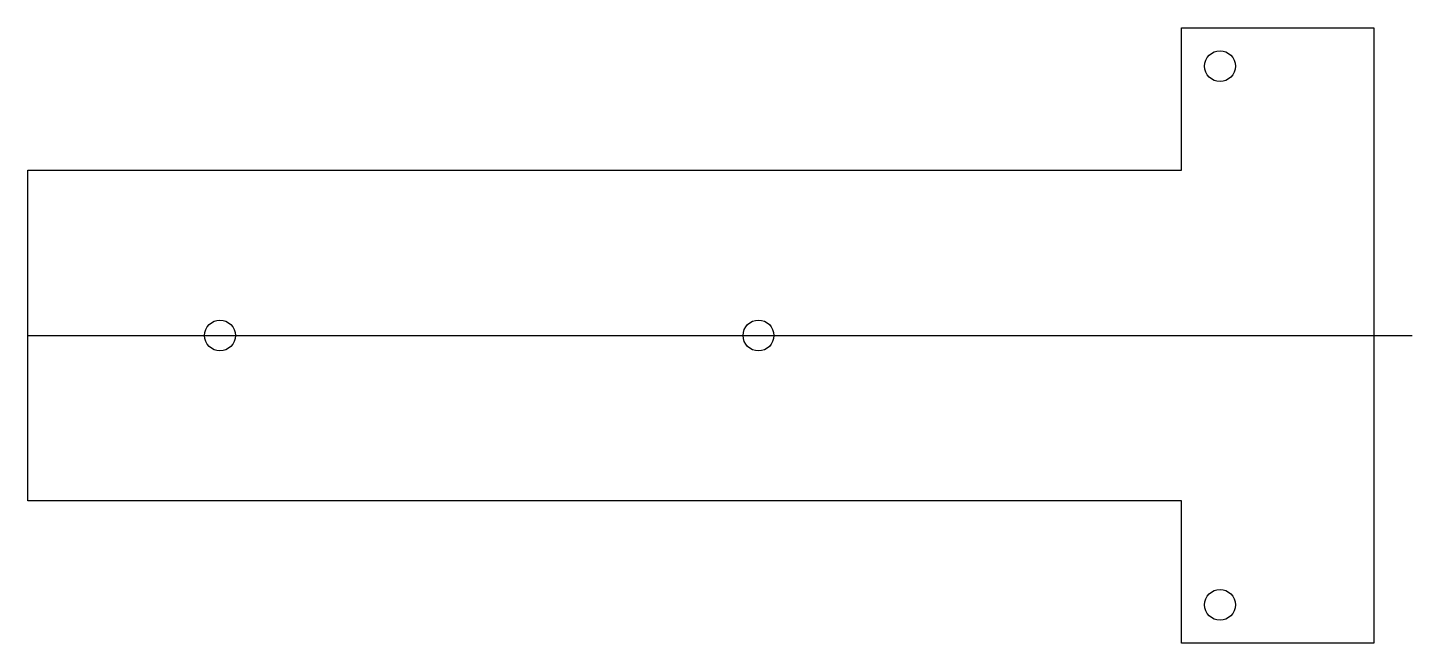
# Model space of a CAD drawing. Header units: millimetres. Extents: x 0 to 180, y -18 to 62.
import ezdxf

# ---------------------------------------------------------------- set-up
doc = ezdxf.new("R2010")
doc.units = ezdxf.units.MM
doc.layers.get('0').update_dxf_attribs({"linetype": 'CONTINUOUS'})

msp = doc.modelspace()

# ---------------------------------------------------------------- linework, layer by layer
msp.add_line((0, 21.5), (180, 21.5))
msp.add_lwpolyline([(150, 0), (0, 0), (0, 43), (150, 43), (150, 61.5), (175, 61.5), (175, -18.5), (150, -18.5)], close=True)
for centre in [(155, 56.5), (25, 21.5), (95, 21.5), (155, -13.5)]:
    msp.add_circle(centre, 2)

doc.saveas('drawing.dxf')
